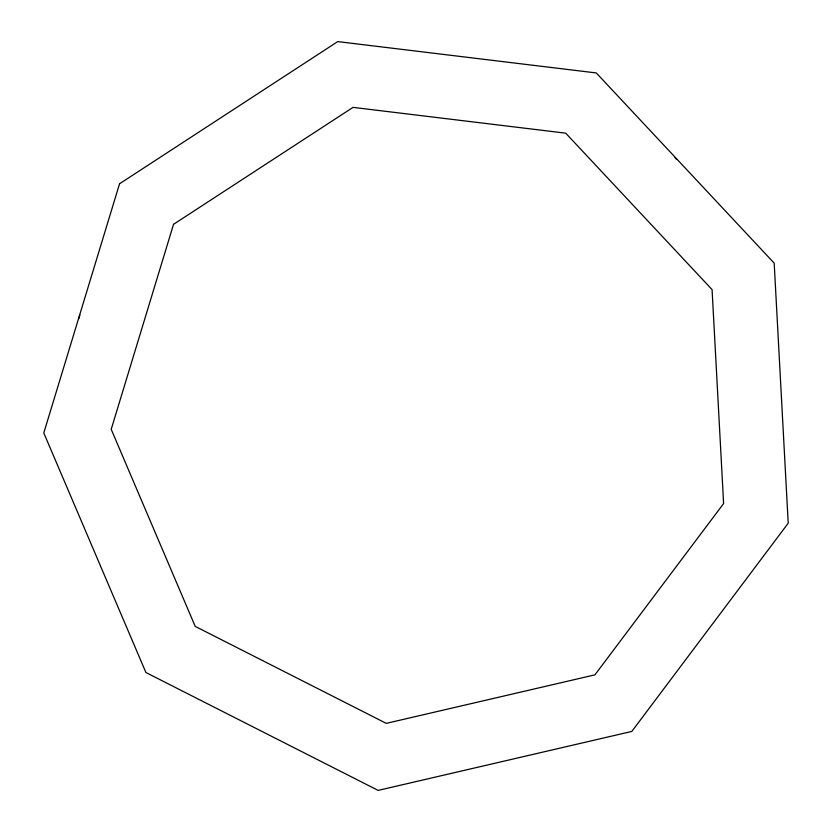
<?xml version="1.0" encoding="UTF-8"?>
<svg xmlns="http://www.w3.org/2000/svg" width="832" height="832" viewBox="0 0 832 832"><rect width="100%" height="100%" fill="white"/><g stroke="black" fill="none" stroke-linecap="round" stroke-linejoin="round"><path stroke-width="1.25" d="M78.822 318.625A357.656 357.656 0 0 1 79.862 314.902M675.033 157.726A357.656 357.656 0 0 1 676.853 159.536M119.548 183.778L43.784 432.942L145.912 672.516L378.134 790.4L631.8 731.432L788.216 523.193L774.186 263.141L596.284 72.946L337.74 41.6L119.548 183.778M173.534 224.328L111.207 429.312L195.218 626.392L386.266 723.362L594.942 674.846L723.611 503.547L712.078 289.619L565.718 133.162L353.038 107.37L173.534 224.328"/></g></svg>
